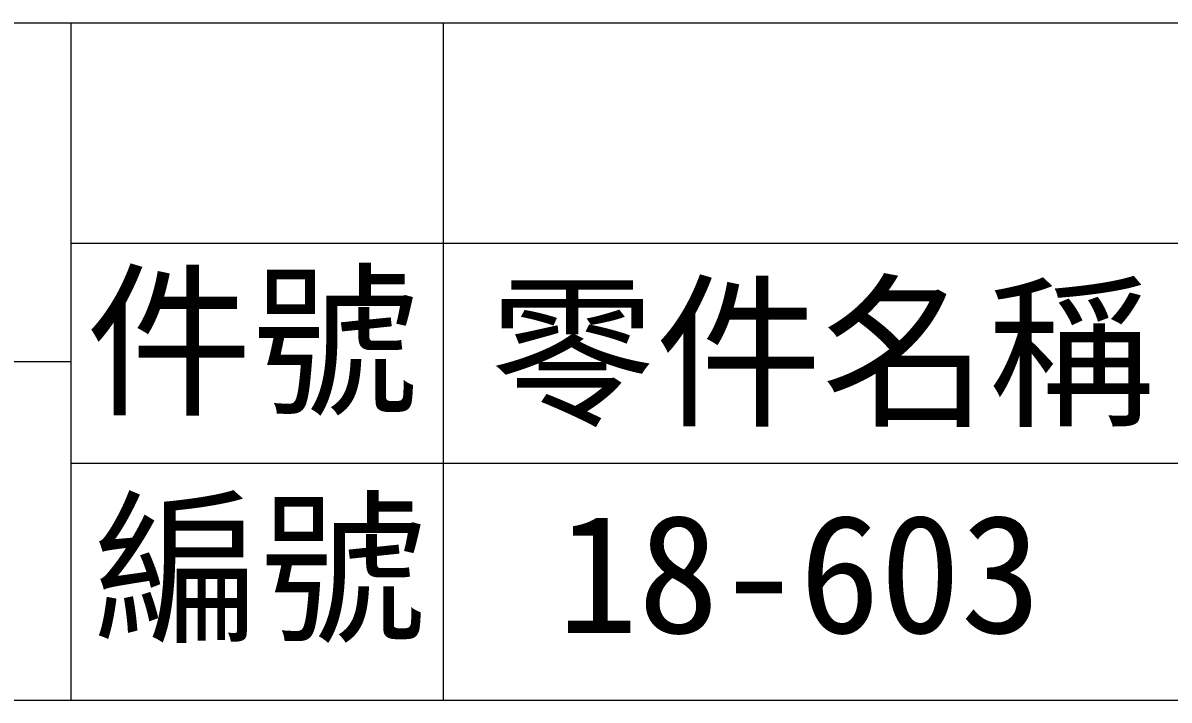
# Model space of a CAD drawing. Header units: millimetres. Extents: x 150 to 4305, y 150 to 3000.
# Drawn here: x 1884 to 2391, y 153 to 453 of the extents above; entities that cross this region are included whole.
import ezdxf
from ezdxf.enums import TextEntityAlignment as Align

# ---------------------------------------------------------------- set-up
doc = ezdxf.new("R2010")
doc.units = ezdxf.units.MM
doc.header["$LTSCALE"] = 15
doc.layers.add('圖框層', color=7, linetype='Continuous', lineweight=20)
doc.layers.add('標題 (ISO)', color=7, linetype='Continuous', lineweight=40)
doc.styles.add('STSL_56', font='kaiu.ttf')
doc.styles.add('文字型式61', font='kaiu.ttf')
doc.styles.add('文字型式85', font='kaiu.ttf')
doc.styles.add('文字型式88', font='kaiu.ttf')

# ---------------------------------------------------------------- blocks, each defined once
blk = doc.blocks.new('標題欄框 ISO')
at = {"layer": '圖框層', "color": 7}
for p, q in [((85.948, 35.033), (362.948, 35.033)), ((202.948, 15.036), (202.948, 35.033)), ((213.948, 15.036), (213.948, 35.033)), ((202.948, 28.533), (362.948, 28.533)), ((85.948, 25.035), (202.948, 25.035)), ((202.948, 22.033), (362.948, 22.033)), ((85.948, 15.035), (362.948, 15.035))]:
    blk.add_line(p, q, dxfattribs=at)
at = {"layer": '圖框層', "color": 7, "style": 'STSL_56'}
for s, p in [('件號', (203.388, 23.829)), ('零件名稱', (215.293, 23.507)), ('編號', (203.617, 17.117))]:
    blk.add_text(s, height=3.5995, dxfattribs=at).set_placement(p)
at = {"layer": '標題 (ISO)'}
for tag, p, height, style in [('材料_001', (243.058, 30.265), 3.5, '文字型式85'), ('狀態_001', (264.725, 30.227), 3.5, '文字型式85'), ('視圖比例_001', (286.324, 30.309), 3.5, '文字型式85'), ('主題_001', (153.013, 28.845), 3.5, '文字型式85'), ('建立日期_001', (286.002, 24.199), 2.5, '文字型式88'), ('標題_001', (217.31, 17.017), 3.5, '文字型式85'), ('零件號碼_001', (254.624, 17.234), 3, '文字型式61'), ('設計師_001', (346.741, 16.904), 3.5, '文字型式85')]:
    blk.add_attdef(tag, p, '', height=height, dxfattribs=dict(at, style=style))
at = {"layer": '標題 (ISO)', "style": '文字型式85'}
blk.add_attdef('工程師', text='', height=3.5, dxfattribs=at).set_placement((312.948, 18.422), align=Align.MIDDLE_CENTER)

msp = doc.modelspace()

# ---------------------------------------------------------------- block references
ref = msp.add_blockref('標題欄框 ISO', (-1139.219, -72.164), dxfattribs=dict(xscale=15, yscale=15, zscale=15))
ref.add_attrib('標題_001', '18-603', (2120.427, 183.087), dxfattribs={"layer": '標題 (ISO)', "height": 52.5, "style": '文字型式85'})

doc.saveas('drawing.dxf')
